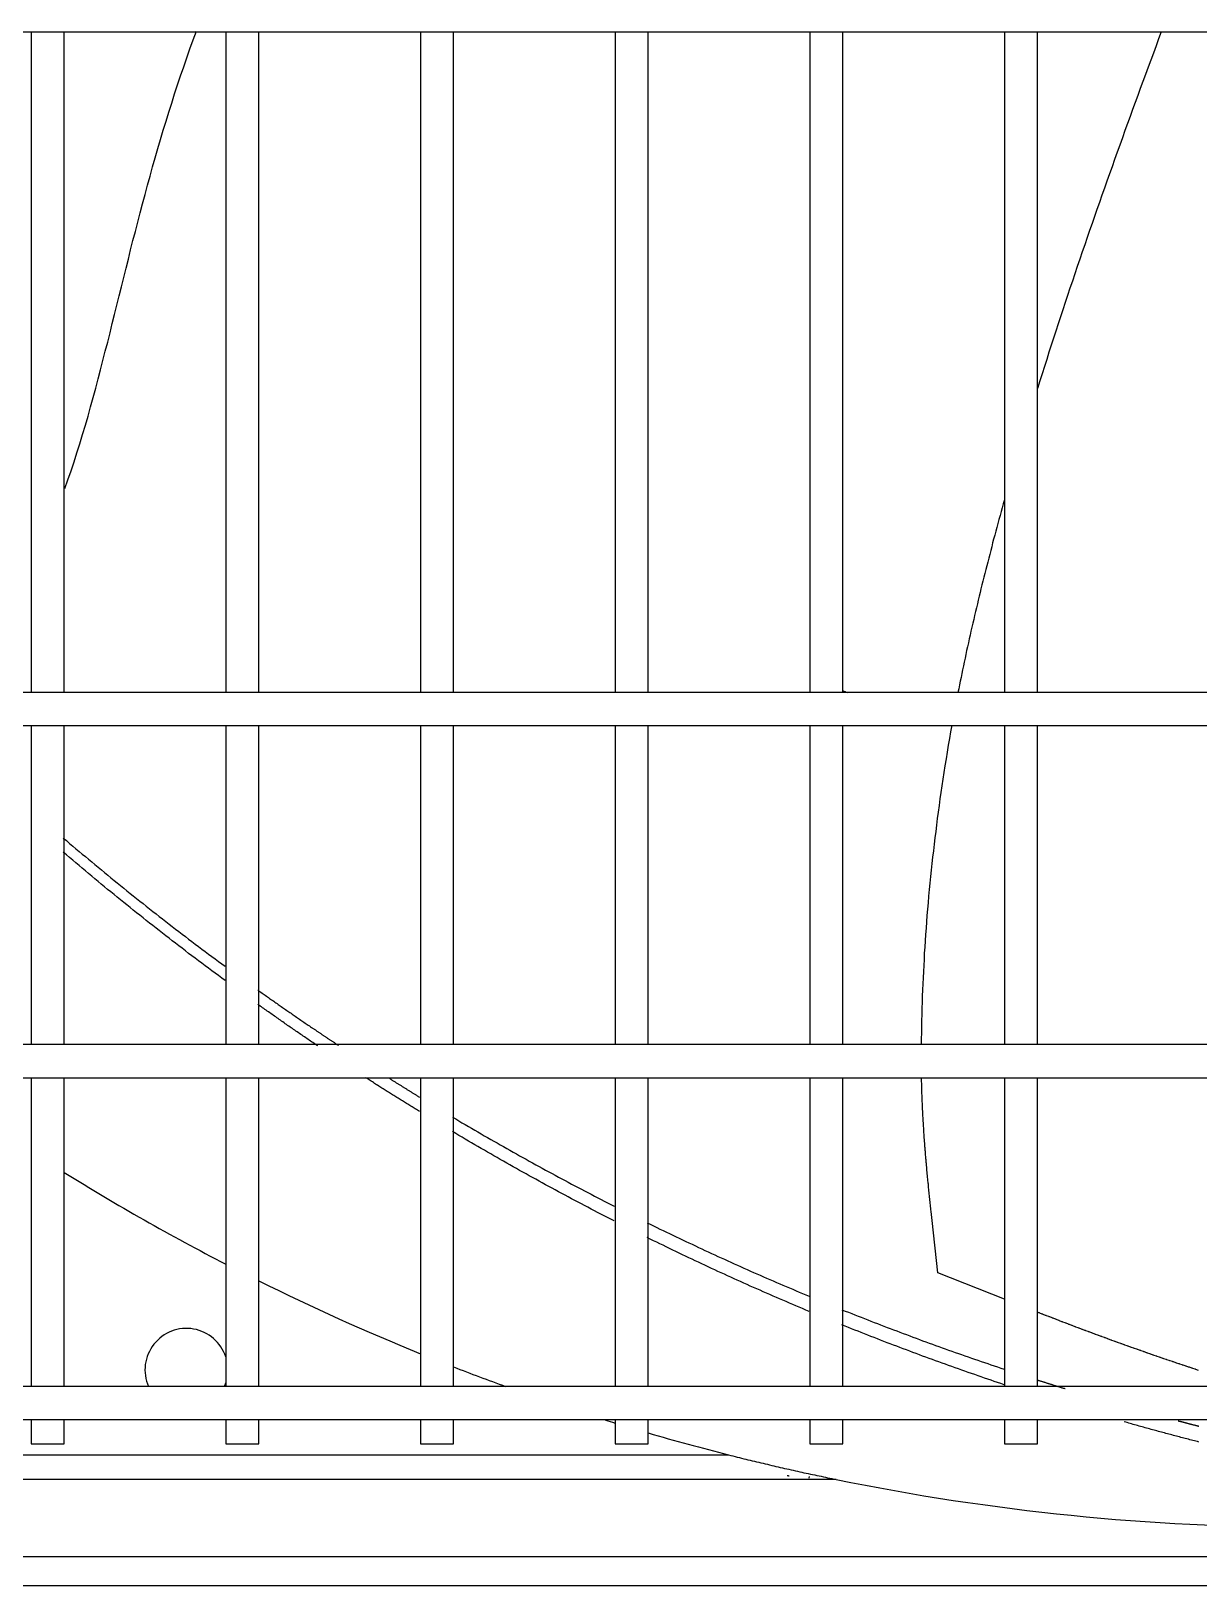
# Model space of a CAD drawing. Header units: millimetres. Extents: x 0 to 504600, y 0 to 118800.
# Drawn here: x 430285.5 to 430426.5, y 47360.3 to 47548 of the extents above; entities that cross this region are included whole.
import ezdxf

# ---------------------------------------------------------------- set-up
doc = ezdxf.new("R2010")
doc.units = ezdxf.units.MM
doc.header["$LTSCALE"] = 200
doc.layers.add('LG-AIRCON', color=240, linetype='Continuous')

# ---------------------------------------------------------------- blocks, each defined once
blk = doc.blocks.new('UXC')
at = {"layer": 'LG-AIRCON', "color": 0}
for p, q in [((-393.71, 211.5), (351.81, 211.5)), ((-269.7, 211.5), (-269.7, 131.76)), ((-265.7, 131.76), (-265.7, 211.5)), ((-246.2, 211.5), (-246.2, 131.76)), ((-242.2, 131.76), (-242.2, 211.5)), ((-222.7, 211.5), (-222.7, 131.76)), ((-218.7, 131.76), (-218.7, 211.5)), ((-199.2, 211.5), (-199.2, 131.76)), ((-195.2, 131.76), (-195.2, 211.5)), ((-175.7, 211.5), (-175.7, 131.76)), ((-171.7, 131.76), (-171.7, 211.5)), ((-152.2, 211.5), (-152.2, 131.76)), ((-148.2, 131.76), (-148.2, 211.5)), ((351.81, 131.75), (-393.71, 131.75)), ((-393.71, 127.75), (351.81, 127.75)), ((-269.7, 127.76), (-269.7, 89.26)), ((-265.7, 89.26), (-265.7, 127.76)), ((-246.2, 127.76), (-246.2, 89.26)), ((-242.2, 89.26), (-242.2, 127.76)), ((-222.7, 127.76), (-222.7, 89.26)), ((-218.7, 89.26), (-218.7, 127.76)), ((-199.2, 127.76), (-199.2, 89.26)), ((-195.2, 89.26), (-195.2, 127.76)), ((-175.7, 127.76), (-175.7, 89.26)), ((-171.7, 89.26), (-171.7, 127.76)), ((-152.2, 127.76), (-152.2, 89.26)), ((-148.2, 89.26), (-148.2, 127.76)), ((267.64, 89.25), (-309.54, 89.25)), ((-309.54, 85.25), (267.64, 85.25)), ((-269.7, 85.26), (-269.7, 48)), ((-265.7, 48), (-265.7, 85.26)), ((-246.2, 85.26), (-246.2, 48)), ((-242.2, 48), (-242.2, 85.26)), ((-222.7, 85.26), (-222.7, 48)), ((-218.7, 48), (-218.7, 85.26)), ((-199.2, 85.26), (-199.2, 48)), ((-195.2, 48), (-195.2, 85.26)), ((-175.7, 85.26), (-175.7, 48)), ((-171.7, 48), (-171.7, 85.26)), ((-152.2, 85.26), (-152.2, 48)), ((-148.2, 48), (-148.2, 85.26)), ((258.31, 48), (-300.21, 48)), ((-300.21, 44), (258.31, 44)), ((-269.7, 44.01), (-269.7, 41.09)), ((-265.7, 41.09), (-265.7, 44.01)), ((-246.2, 44.01), (-246.2, 41.09)), ((-242.2, 41.09), (-242.2, 44.01)), ((-222.7, 44.01), (-222.7, 41.09)), ((-218.7, 41.09), (-218.7, 44.01)), ((-199.2, 44.01), (-199.2, 41.09)), ((-195.2, 41.09), (-195.2, 44.01)), ((-175.7, 44.01), (-175.7, 41.09)), ((-171.7, 41.09), (-171.7, 44.01)), ((-152.2, 44.01), (-152.2, 41.09)), ((-148.2, 41.09), (-148.2, 44.01)), ((-326.13, 39.74), (-185.49, 39.74)), ((-269.7, 41.09), (-265.7, 41.09)), ((-246.2, 41.09), (-242.2, 41.09)), ((-222.7, 41.09), (-218.7, 41.09)), ((-199.2, 41.09), (-195.2, 41.09)), ((-175.7, 41.09), (-171.7, 41.09)), ((-152.2, 41.09), (-148.2, 41.09)), ((-172.5, 36.77), (-326.13, 36.77)), ((-329.98, 27.46), (288.02, 27.46)), ((288.02, 23.93), (-329.98, 23.93))]:
    blk.add_line(p, q, dxfattribs=at)
for points in [[(-265.64, 156.38), (-265.25, 157.43), (-264.88, 158.5), (-264.52, 159.58), (-264.16, 160.67), (-263.82, 161.77), (-263.48, 162.88), (-263.15, 164), (-262.83, 165.12), (-262.51, 166.24), (-262.2, 167.36), (-261.9, 168.48), (-261.6, 169.59), (-261.31, 170.71), (-261.02, 171.83), (-260.74, 172.94), (-260.45, 174.05), (-260.17, 175.16), (-259.9, 176.28), (-259.62, 177.39), (-259.34, 178.5), (-259.07, 179.61), (-258.79, 180.72), (-258.52, 181.84), (-258.24, 182.95), (-257.96, 184.06), (-257.68, 185.18), (-257.4, 186.29), (-257.11, 187.41), (-256.82, 188.52), (-256.53, 189.63), (-256.24, 190.75), (-255.94, 191.86), (-255.64, 192.97), (-255.34, 194.08), (-255.03, 195.19), (-254.71, 196.29), (-254.39, 197.4), (-254.07, 198.5), (-253.74, 199.61), (-253.41, 200.71), (-253.07, 201.81), (-252.72, 202.9), (-252.37, 204), (-252.01, 205.09), (-251.65, 206.18), (-251.28, 207.26), (-250.9, 208.35), (-250.52, 209.43), (-250.13, 210.51), (-249.74, 211.58)], [(-133.25, 211.5), (-133.57, 210.64), (-133.89, 209.79), (-134.2, 208.93), (-134.52, 208.07), (-134.84, 207.21), (-135.16, 206.35), (-135.48, 205.5), (-135.79, 204.65), (-136.1, 203.81), (-136.4, 202.96), (-136.71, 202.12), (-137.02, 201.28), (-137.33, 200.43), (-137.64, 199.57), (-137.95, 198.71), (-138.26, 197.83), (-138.58, 196.95), (-138.89, 196.08), (-139.2, 195.2), (-139.51, 194.34), (-139.82, 193.48), (-140.12, 192.62), (-140.42, 191.77), (-140.72, 190.91), (-141.02, 190.06), (-141.31, 189.21), (-141.61, 188.36), (-141.9, 187.51), (-142.2, 186.66), (-142.49, 185.8), (-142.79, 184.93), (-143.09, 184.06), (-143.39, 183.18), (-143.69, 182.29), (-143.98, 181.41), (-144.28, 180.54), (-144.57, 179.67), (-144.86, 178.81), (-145.14, 177.95), (-145.42, 177.09), (-145.71, 176.23), (-145.99, 175.38), (-146.26, 174.52), (-146.54, 173.67), (-146.82, 172.82), (-147.09, 171.96), (-147.37, 171.09), (-147.64, 170.22), (-147.92, 169.35), (-148.2, 168.46)], [(-152.2, 155.01), (-152.33, 154.53), (-152.46, 154.06), (-152.59, 153.58), (-152.72, 153.1), (-152.85, 152.62), (-152.98, 152.15), (-153.11, 151.68), (-153.24, 151.21), (-153.36, 150.74), (-153.49, 150.27), (-153.61, 149.81), (-153.73, 149.35), (-153.85, 148.88), (-153.97, 148.42), (-154.09, 147.96), (-154.21, 147.5), (-154.33, 147.04), (-154.45, 146.58), (-154.56, 146.12), (-154.68, 145.66), (-154.79, 145.2), (-154.91, 144.74), (-155.02, 144.28), (-155.13, 143.82), (-155.24, 143.36), (-155.35, 142.9), (-155.46, 142.44), (-155.57, 141.98), (-155.68, 141.52), (-155.79, 141.05), (-155.9, 140.58), (-156.01, 140.11), (-156.12, 139.64), (-156.23, 139.17), (-156.33, 138.69), (-156.44, 138.22), (-156.54, 137.75), (-156.65, 137.28), (-156.75, 136.81), (-156.85, 136.34), (-156.95, 135.88), (-157.05, 135.42), (-157.15, 134.96), (-157.24, 134.5), (-157.34, 134.04), (-157.43, 133.58), (-157.52, 133.12), (-157.62, 132.67), (-157.71, 132.21), (-157.8, 131.76)], [(-158.54, 127.79), (-158.69, 126.99), (-158.83, 126.19), (-158.97, 125.38), (-159.1, 124.56), (-159.24, 123.74), (-159.37, 122.92), (-159.5, 122.11), (-159.62, 121.3), (-159.74, 120.49), (-159.86, 119.7), (-159.97, 118.9), (-160.08, 118.11), (-160.19, 117.32), (-160.3, 116.54), (-160.4, 115.76), (-160.49, 114.98), (-160.59, 114.2), (-160.68, 113.43), (-160.77, 112.65), (-160.86, 111.88), (-160.95, 111.1), (-161.03, 110.32), (-161.11, 109.53), (-161.19, 108.75), (-161.26, 107.96), (-161.34, 107.17), (-161.4, 106.38), (-161.47, 105.6), (-161.54, 104.83), (-161.6, 104.06), (-161.65, 103.3), (-161.71, 102.54), (-161.76, 101.79), (-161.81, 101.03), (-161.86, 100.29), (-161.9, 99.54), (-161.94, 98.8), (-161.98, 98.06), (-162.02, 97.32), (-162.05, 96.59), (-162.08, 95.85), (-162.11, 95.12), (-162.13, 94.38), (-162.16, 93.64), (-162.18, 92.9), (-162.19, 92.16), (-162.21, 91.41), (-162.22, 90.68), (-162.23, 89.94), (-162.23, 89.21)], [(-265.81, 114.19), (-265.43, 113.87), (-265.05, 113.54), (-264.67, 113.22), (-264.29, 112.9), (-263.91, 112.58), (-263.52, 112.26), (-263.14, 111.94), (-262.76, 111.62), (-262.38, 111.3), (-261.99, 110.98), (-261.61, 110.66), (-261.22, 110.34), (-260.84, 110.03), (-260.45, 109.71), (-260.07, 109.39), (-259.68, 109.08), (-259.3, 108.76), (-258.91, 108.45), (-258.52, 108.14), (-258.13, 107.82), (-257.74, 107.51), (-257.36, 107.2), (-256.97, 106.89), (-256.58, 106.58), (-256.19, 106.27), (-255.8, 105.96), (-255.4, 105.65), (-255.01, 105.34), (-254.62, 105.03), (-254.23, 104.73), (-253.84, 104.42), (-253.44, 104.12), (-253.05, 103.81), (-252.66, 103.51), (-252.26, 103.2), (-251.87, 102.9), (-251.47, 102.6), (-251.07, 102.29), (-250.68, 101.99), (-250.28, 101.69), (-249.88, 101.39), (-249.49, 101.09), (-249.09, 100.79), (-248.69, 100.49), (-248.29, 100.19), (-247.89, 99.9), (-247.49, 99.6), (-247.09, 99.3), (-246.69, 99.01), (-246.29, 98.71)], [(-246.29, 96.99), (-246.69, 97.28), (-247.09, 97.58), (-247.49, 97.88), (-247.89, 98.17), (-248.29, 98.47), (-248.69, 98.77), (-249.09, 99.07), (-249.49, 99.37), (-249.88, 99.67), (-250.28, 99.97), (-250.68, 100.27), (-251.07, 100.57), (-251.47, 100.88), (-251.87, 101.18), (-252.26, 101.48), (-252.66, 101.79), (-253.05, 102.09), (-253.44, 102.4), (-253.84, 102.7), (-254.23, 103.01), (-254.62, 103.32), (-255.01, 103.62), (-255.41, 103.93), (-255.8, 104.24), (-256.19, 104.55), (-256.58, 104.86), (-256.97, 105.17), (-257.36, 105.48), (-257.75, 105.8), (-258.14, 106.11), (-258.52, 106.42), (-258.91, 106.73), (-259.3, 107.05), (-259.69, 107.36), (-260.07, 107.68), (-260.46, 107.99), (-260.84, 108.31), (-261.23, 108.63), (-261.61, 108.95), (-262, 109.26), (-262.38, 109.58), (-262.76, 109.9), (-263.15, 110.22), (-263.53, 110.54), (-263.91, 110.86), (-264.29, 111.19), (-264.67, 111.51), (-265.05, 111.83), (-265.43, 112.15), (-265.81, 112.48)], [(-242.34, 95.85), (-242.21, 95.76), (-242.08, 95.66), (-241.95, 95.57), (-241.82, 95.48), (-241.69, 95.39), (-241.56, 95.3), (-241.43, 95.21), (-241.3, 95.11), (-241.17, 95.02), (-241.04, 94.93), (-240.92, 94.84), (-240.79, 94.75), (-240.66, 94.66), (-240.53, 94.57), (-240.4, 94.48), (-240.27, 94.39), (-240.14, 94.29), (-240.01, 94.2), (-239.88, 94.11), (-239.75, 94.02), (-239.62, 93.93), (-239.49, 93.84), (-239.36, 93.75), (-239.23, 93.66), (-239.1, 93.57), (-238.97, 93.48), (-238.84, 93.39), (-238.71, 93.3), (-238.58, 93.21), (-238.45, 93.12), (-238.32, 93.03), (-238.19, 92.94), (-238.06, 92.85), (-237.93, 92.76), (-237.8, 92.67), (-237.67, 92.58), (-237.54, 92.49), (-237.41, 92.4), (-237.28, 92.31), (-237.15, 92.22), (-237.02, 92.13), (-236.89, 92.04), (-236.76, 91.95), (-236.62, 91.86), (-236.49, 91.77), (-236.36, 91.68), (-236.23, 91.6), (-236.1, 91.51), (-235.97, 91.42), (-235.84, 91.33)], [(-235.1, 89.09), (-235.24, 89.19), (-235.39, 89.29), (-235.53, 89.39), (-235.68, 89.49), (-235.83, 89.59), (-235.97, 89.69), (-236.12, 89.79), (-236.26, 89.89), (-236.41, 89.98), (-236.55, 90.08), (-236.7, 90.18), (-236.84, 90.28), (-236.99, 90.38), (-237.14, 90.48), (-237.28, 90.58), (-237.43, 90.68), (-237.57, 90.78), (-237.72, 90.88), (-237.86, 90.98), (-238.01, 91.08), (-238.15, 91.18), (-238.3, 91.28), (-238.44, 91.38), (-238.58, 91.48), (-238.73, 91.58), (-238.87, 91.68), (-239.02, 91.78), (-239.16, 91.88), (-239.31, 91.99), (-239.45, 92.09), (-239.6, 92.19), (-239.74, 92.29), (-239.88, 92.39), (-240.03, 92.49), (-240.17, 92.59), (-240.32, 92.69), (-240.46, 92.79), (-240.61, 92.89), (-240.75, 93), (-240.89, 93.1), (-241.04, 93.2), (-241.18, 93.3), (-241.32, 93.4), (-241.47, 93.5), (-241.61, 93.61), (-241.75, 93.71), (-241.9, 93.81), (-242.04, 93.91), (-242.19, 94.01), (-242.33, 94.12)], [(-235.84, 91.33), (-235.77, 91.28), (-235.71, 91.24), (-235.64, 91.2), (-235.58, 91.15), (-235.51, 91.11), (-235.45, 91.06), (-235.38, 91.02), (-235.32, 90.98), (-235.25, 90.93), (-235.19, 90.89), (-235.12, 90.84), (-235.06, 90.8), (-234.99, 90.76), (-234.93, 90.71), (-234.86, 90.67), (-234.8, 90.62), (-234.73, 90.58), (-234.66, 90.54), (-234.6, 90.49), (-234.53, 90.45), (-234.47, 90.4), (-234.4, 90.36), (-234.34, 90.32), (-234.27, 90.27), (-234.21, 90.23), (-234.14, 90.18), (-234.08, 90.14), (-234.01, 90.1), (-233.95, 90.05), (-233.88, 90.01), (-233.81, 89.97), (-233.75, 89.92), (-233.68, 89.88), (-233.62, 89.83), (-233.55, 89.79), (-233.49, 89.75), (-233.42, 89.7), (-233.36, 89.66), (-233.29, 89.62), (-233.22, 89.57), (-233.16, 89.53), (-233.09, 89.49), (-233.03, 89.44), (-232.96, 89.4), (-232.9, 89.36), (-232.83, 89.31), (-232.77, 89.27), (-232.7, 89.22), (-232.63, 89.18), (-232.57, 89.14)], [(-222.8, 81.17), (-222.93, 81.25), (-223.06, 81.33), (-223.19, 81.41), (-223.32, 81.49), (-223.45, 81.57), (-223.58, 81.65), (-223.71, 81.73), (-223.84, 81.81), (-223.97, 81.89), (-224.1, 81.97), (-224.23, 82.05), (-224.36, 82.13), (-224.49, 82.22), (-224.62, 82.3), (-224.75, 82.38), (-224.88, 82.46), (-225.01, 82.54), (-225.14, 82.62), (-225.27, 82.7), (-225.4, 82.78), (-225.53, 82.86), (-225.66, 82.95), (-225.79, 83.03), (-225.92, 83.11), (-226.05, 83.19), (-226.18, 83.27), (-226.31, 83.35), (-226.44, 83.43), (-226.57, 83.52), (-226.7, 83.6), (-226.82, 83.68), (-226.95, 83.76), (-227.08, 83.84), (-227.21, 83.93), (-227.34, 84.01), (-227.47, 84.09), (-227.6, 84.17), (-227.73, 84.25), (-227.86, 84.34), (-227.98, 84.42), (-228.11, 84.5), (-228.24, 84.58), (-228.37, 84.67), (-228.5, 84.75), (-228.63, 84.83), (-228.76, 84.91), (-228.88, 85), (-229.01, 85.08), (-229.14, 85.16), (-229.27, 85.24)], [(-226.41, 85.16), (-226.33, 85.11), (-226.26, 85.07), (-226.19, 85.02), (-226.12, 84.98), (-226.05, 84.93), (-225.98, 84.89), (-225.9, 84.84), (-225.83, 84.8), (-225.76, 84.75), (-225.69, 84.71), (-225.62, 84.66), (-225.54, 84.62), (-225.47, 84.57), (-225.4, 84.52), (-225.33, 84.48), (-225.26, 84.43), (-225.18, 84.39), (-225.11, 84.35), (-225.04, 84.3), (-224.97, 84.26), (-224.9, 84.21), (-224.82, 84.17), (-224.75, 84.12), (-224.68, 84.08), (-224.61, 84.03), (-224.54, 83.99), (-224.46, 83.94), (-224.39, 83.9), (-224.32, 83.85), (-224.25, 83.81), (-224.18, 83.76), (-224.1, 83.72), (-224.03, 83.67), (-223.96, 83.63), (-223.89, 83.58), (-223.81, 83.54), (-223.74, 83.49), (-223.67, 83.45), (-223.6, 83.4), (-223.53, 83.36), (-223.45, 83.32), (-223.38, 83.27), (-223.31, 83.23), (-223.24, 83.18), (-223.16, 83.14), (-223.09, 83.09), (-223.02, 83.05), (-222.95, 83), (-222.88, 82.96), (-222.8, 82.92)], [(-218.82, 80.51), (-218.44, 80.29), (-218.06, 80.06), (-217.68, 79.83), (-217.29, 79.61), (-216.91, 79.38), (-216.53, 79.16), (-216.14, 78.93), (-215.76, 78.71), (-215.37, 78.49), (-214.99, 78.26), (-214.6, 78.04), (-214.21, 77.82), (-213.83, 77.6), (-213.44, 77.38), (-213.05, 77.16), (-212.67, 76.94), (-212.28, 76.72), (-211.89, 76.5), (-211.5, 76.28), (-211.11, 76.06), (-210.72, 75.85), (-210.33, 75.63), (-209.94, 75.41), (-209.55, 75.2), (-209.16, 74.98), (-208.77, 74.76), (-208.38, 74.55), (-207.99, 74.34), (-207.6, 74.12), (-207.2, 73.91), (-206.81, 73.7), (-206.42, 73.48), (-206.02, 73.27), (-205.63, 73.06), (-205.24, 72.85), (-204.84, 72.64), (-204.45, 72.43), (-204.05, 72.22), (-203.66, 72.01), (-203.26, 71.81), (-202.87, 71.6), (-202.47, 71.39), (-202.08, 71.19), (-201.68, 70.98), (-201.29, 70.77), (-200.89, 70.57), (-200.5, 70.37), (-200.1, 70.16), (-199.7, 69.96), (-199.31, 69.76)], [(-199.32, 67.98), (-199.71, 68.18), (-200.11, 68.38), (-200.5, 68.59), (-200.9, 68.79), (-201.3, 69), (-201.69, 69.2), (-202.09, 69.41), (-202.48, 69.62), (-202.87, 69.82), (-203.27, 70.03), (-203.66, 70.24), (-204.06, 70.45), (-204.45, 70.66), (-204.84, 70.87), (-205.24, 71.08), (-205.63, 71.29), (-206.02, 71.5), (-206.42, 71.71), (-206.81, 71.92), (-207.2, 72.14), (-207.59, 72.35), (-207.99, 72.57), (-208.38, 72.78), (-208.77, 73), (-209.16, 73.21), (-209.55, 73.43), (-209.94, 73.64), (-210.33, 73.86), (-210.72, 74.08), (-211.11, 74.3), (-211.5, 74.52), (-211.89, 74.73), (-212.27, 74.95), (-212.66, 75.17), (-213.05, 75.39), (-213.44, 75.62), (-213.82, 75.84), (-214.21, 76.06), (-214.6, 76.28), (-214.98, 76.5), (-215.37, 76.73), (-215.75, 76.95), (-216.14, 77.17), (-216.52, 77.4), (-216.9, 77.62), (-217.29, 77.85), (-217.67, 78.08), (-218.05, 78.3), (-218.44, 78.53), (-218.82, 78.76)], [(-195.32, 67.76), (-194.94, 67.57), (-194.55, 67.38), (-194.16, 67.19), (-193.78, 67), (-193.39, 66.82), (-193, 66.63), (-192.61, 66.44), (-192.22, 66.26), (-191.84, 66.07), (-191.45, 65.88), (-191.06, 65.7), (-190.67, 65.51), (-190.28, 65.33), (-189.89, 65.15), (-189.5, 64.96), (-189.12, 64.78), (-188.73, 64.6), (-188.34, 64.42), (-187.95, 64.24), (-187.56, 64.06), (-187.17, 63.88), (-186.78, 63.7), (-186.38, 63.52), (-185.99, 63.34), (-185.6, 63.16), (-185.21, 62.99), (-184.82, 62.81), (-184.43, 62.63), (-184.04, 62.46), (-183.65, 62.28), (-183.25, 62.11), (-182.86, 61.93), (-182.47, 61.76), (-182.08, 61.59), (-181.68, 61.41), (-181.29, 61.24), (-180.9, 61.07), (-180.51, 60.9), (-180.11, 60.73), (-179.72, 60.56), (-179.32, 60.39), (-178.93, 60.22), (-178.54, 60.05), (-178.14, 59.88), (-177.75, 59.72), (-177.35, 59.55), (-176.96, 59.38), (-176.56, 59.22), (-176.17, 59.05), (-175.77, 58.89)], [(-175.78, 57.06), (-176.17, 57.22), (-176.57, 57.39), (-176.96, 57.56), (-177.36, 57.73), (-177.75, 57.89), (-178.15, 58.06), (-178.54, 58.23), (-178.93, 58.4), (-179.33, 58.57), (-179.72, 58.74), (-180.12, 58.91), (-180.51, 59.08), (-180.9, 59.25), (-181.3, 59.43), (-181.69, 59.6), (-182.08, 59.77), (-182.47, 59.95), (-182.87, 60.12), (-183.26, 60.3), (-183.65, 60.47), (-184.04, 60.65), (-184.44, 60.82), (-184.83, 61), (-185.22, 61.18), (-185.61, 61.36), (-186, 61.54), (-186.39, 61.71), (-186.78, 61.89), (-187.17, 62.07), (-187.56, 62.25), (-187.95, 62.44), (-188.34, 62.62), (-188.73, 62.8), (-189.12, 62.98), (-189.51, 63.17), (-189.9, 63.35), (-190.29, 63.53), (-190.68, 63.72), (-191.07, 63.9), (-191.46, 64.09), (-191.85, 64.28), (-192.23, 64.46), (-192.62, 64.65), (-193.01, 64.84), (-193.4, 65.03), (-193.79, 65.22), (-194.17, 65.4), (-194.56, 65.59), (-194.95, 65.79), (-195.33, 65.98)], [(-171.8, 57.26), (-171.41, 57.1), (-171.02, 56.95), (-170.63, 56.8), (-170.25, 56.64), (-169.86, 56.49), (-169.47, 56.34), (-169.08, 56.18), (-168.69, 56.03), (-168.31, 55.88), (-167.92, 55.73), (-167.53, 55.58), (-167.14, 55.43), (-166.75, 55.28), (-166.36, 55.13), (-165.97, 54.98), (-165.58, 54.83), (-165.19, 54.69), (-164.8, 54.54), (-164.41, 54.39), (-164.02, 54.25), (-163.63, 54.1), (-163.24, 53.96), (-162.85, 53.81), (-162.46, 53.67), (-162.07, 53.52), (-161.68, 53.38), (-161.28, 53.24), (-160.89, 53.1), (-160.5, 52.95), (-160.11, 52.81), (-159.72, 52.67), (-159.33, 52.53), (-158.93, 52.39), (-158.54, 52.25), (-158.15, 52.11), (-157.75, 51.98), (-157.36, 51.84), (-156.97, 51.7), (-156.57, 51.56), (-156.18, 51.43), (-155.79, 51.29), (-155.39, 51.16), (-155, 51.02), (-154.6, 50.89), (-154.21, 50.75), (-153.82, 50.62), (-153.42, 50.49), (-153.03, 50.35), (-152.63, 50.22), (-152.24, 50.09)], [(-152.22, 48.21), (-152.62, 48.35), (-153.02, 48.48), (-153.41, 48.61), (-153.81, 48.75), (-154.2, 48.88), (-154.6, 49.01), (-154.99, 49.15), (-155.38, 49.29), (-155.78, 49.42), (-156.17, 49.56), (-156.57, 49.7), (-156.96, 49.83), (-157.35, 49.97), (-157.75, 50.11), (-158.14, 50.25), (-158.53, 50.39), (-158.93, 50.53), (-159.32, 50.67), (-159.71, 50.81), (-160.11, 50.95), (-160.5, 51.1), (-160.89, 51.24), (-161.28, 51.38), (-161.67, 51.52), (-162.07, 51.67), (-162.46, 51.81), (-162.85, 51.96), (-163.24, 52.1), (-163.63, 52.25), (-164.02, 52.4), (-164.41, 52.54), (-164.8, 52.69), (-165.19, 52.84), (-165.58, 52.99), (-165.97, 53.14), (-166.36, 53.28), (-166.75, 53.43), (-167.14, 53.58), (-167.53, 53.74), (-167.92, 53.89), (-168.31, 54.04), (-168.7, 54.19), (-169.09, 54.34), (-169.48, 54.5), (-169.86, 54.65), (-170.25, 54.8), (-170.64, 54.96), (-171.03, 55.11), (-171.42, 55.27), (-171.8, 55.43)], [(-148.27, 48.8), (-148.2, 48.78), (-148.13, 48.76), (-148.06, 48.73), (-147.99, 48.71), (-147.92, 48.69), (-147.86, 48.67), (-147.79, 48.65), (-147.72, 48.63), (-147.65, 48.6), (-147.58, 48.58), (-147.51, 48.56), (-147.44, 48.54), (-147.38, 48.52), (-147.31, 48.5), (-147.24, 48.47), (-147.17, 48.45), (-147.1, 48.43), (-147.03, 48.41), (-146.96, 48.39), (-146.9, 48.37), (-146.83, 48.34), (-146.76, 48.32), (-146.69, 48.3), (-146.62, 48.28), (-146.55, 48.26), (-146.48, 48.24), (-146.42, 48.22), (-146.35, 48.19), (-146.28, 48.17), (-146.21, 48.15), (-146.14, 48.13), (-146.07, 48.11), (-146, 48.09), (-145.94, 48.07), (-145.87, 48.04), (-145.8, 48.02), (-145.73, 48), (-145.66, 47.98), (-145.59, 47.96), (-145.52, 47.94), (-145.46, 47.92), (-145.39, 47.9), (-145.32, 47.87), (-145.25, 47.85), (-145.18, 47.83), (-145.11, 47.81), (-145.04, 47.79), (-144.97, 47.77), (-144.91, 47.75), (-144.84, 47.73)], [(-128.72, 41.29), (-128.9, 41.34), (-129.08, 41.38), (-129.26, 41.43), (-129.44, 41.48), (-129.62, 41.52), (-129.8, 41.57), (-129.98, 41.62), (-130.16, 41.66), (-130.35, 41.71), (-130.53, 41.76), (-130.71, 41.81), (-130.89, 41.85), (-131.07, 41.9), (-131.25, 41.95), (-131.43, 42), (-131.61, 42.04), (-131.79, 42.09), (-131.97, 42.14), (-132.15, 42.19), (-132.33, 42.24), (-132.51, 42.28), (-132.69, 42.33), (-132.87, 42.38), (-133.05, 42.43), (-133.23, 42.48), (-133.41, 42.53), (-133.59, 42.58), (-133.77, 42.63), (-133.95, 42.68), (-134.13, 42.72), (-134.31, 42.77), (-134.49, 42.82), (-134.67, 42.87), (-134.85, 42.92), (-135.03, 42.97), (-135.21, 43.02), (-135.39, 43.07), (-135.57, 43.12), (-135.75, 43.17), (-135.93, 43.22), (-136.11, 43.27), (-136.29, 43.32), (-136.47, 43.37), (-136.65, 43.42), (-136.83, 43.47), (-137.01, 43.52), (-137.19, 43.58), (-137.37, 43.63), (-137.55, 43.68), (-137.73, 43.73)], [(-131.22, 43.85), (-131.17, 43.84), (-131.12, 43.82), (-131.07, 43.81), (-131.02, 43.8), (-130.97, 43.79), (-130.92, 43.77), (-130.87, 43.76), (-130.82, 43.75), (-130.77, 43.73), (-130.72, 43.72), (-130.67, 43.71), (-130.62, 43.69), (-130.57, 43.68), (-130.52, 43.67), (-130.47, 43.66), (-130.42, 43.64), (-130.37, 43.63), (-130.32, 43.62), (-130.27, 43.6), (-130.22, 43.59), (-130.17, 43.58), (-130.12, 43.56), (-130.07, 43.55), (-130.02, 43.54), (-129.97, 43.53), (-129.92, 43.51), (-129.87, 43.5), (-129.82, 43.49), (-129.77, 43.47), (-129.72, 43.46), (-129.67, 43.45), (-129.62, 43.44), (-129.57, 43.42), (-129.52, 43.41), (-129.47, 43.4), (-129.42, 43.38), (-129.37, 43.37), (-129.32, 43.36), (-129.27, 43.35), (-129.22, 43.33), (-129.17, 43.32), (-129.12, 43.31), (-129.07, 43.29), (-129.02, 43.28), (-128.97, 43.27), (-128.92, 43.26), (-128.87, 43.24), (-128.82, 43.23), (-128.77, 43.22), (-128.72, 43.21)], [(-185.49, 39.74), (-185.23, 39.67), (-184.97, 39.61), (-184.71, 39.54), (-184.45, 39.48), (-184.19, 39.41), (-183.93, 39.35), (-183.67, 39.28), (-183.41, 39.22), (-183.15, 39.16), (-182.89, 39.09), (-182.63, 39.03), (-182.37, 38.97), (-182.11, 38.9), (-181.85, 38.84), (-181.59, 38.78), (-181.33, 38.72), (-181.07, 38.66), (-180.81, 38.6), (-180.55, 38.53), (-180.29, 38.47), (-180.03, 38.41), (-179.77, 38.35), (-179.51, 38.29), (-179.25, 38.23), (-178.99, 38.17), (-178.73, 38.11), (-178.47, 38.05), (-178.21, 38), (-177.95, 37.94), (-177.69, 37.88), (-177.43, 37.82), (-177.17, 37.76), (-176.91, 37.71), (-176.65, 37.65), (-176.39, 37.59), (-176.13, 37.53), (-175.87, 37.48), (-175.61, 37.42), (-175.35, 37.37), (-175.09, 37.31), (-174.83, 37.26), (-174.57, 37.2), (-174.31, 37.15), (-174.05, 37.09), (-173.8, 37.04), (-173.54, 36.98), (-173.28, 36.93), (-173.02, 36.88), (-172.76, 36.82), (-172.5, 36.77)], [(-178.17, 37.17), (-178.17, 37.17), (-178.18, 37.17), (-178.18, 37.17), (-178.19, 37.17), (-178.19, 37.17), (-178.2, 37.17), (-178.2, 37.17), (-178.21, 37.18), (-178.21, 37.18), (-178.22, 37.18), (-178.22, 37.18), (-178.22, 37.18), (-178.23, 37.18), (-178.23, 37.18), (-178.24, 37.18), (-178.24, 37.18), (-178.25, 37.19), (-178.25, 37.19), (-178.26, 37.19), (-178.26, 37.19), (-178.27, 37.19), (-178.27, 37.19), (-178.28, 37.19), (-178.28, 37.19), (-178.29, 37.19), (-178.29, 37.19), (-178.29, 37.2), (-178.3, 37.2), (-178.3, 37.2), (-178.31, 37.2), (-178.31, 37.2), (-178.32, 37.2), (-178.32, 37.2), (-178.33, 37.2), (-178.33, 37.2), (-178.34, 37.2), (-178.34, 37.21), (-178.35, 37.21), (-178.35, 37.21), (-178.35, 37.21), (-178.36, 37.21), (-178.36, 37.21), (-178.37, 37.21), (-178.37, 37.21), (-178.38, 37.21), (-178.38, 37.22), (-178.39, 37.22), (-178.39, 37.22), (-178.4, 37.22), (-178.4, 37.22)], [(-175.77, 36.93), (-175.73, 37.13)]]:
    blk.add_lwpolyline(points, dxfattribs=at)
for points in [[(-152.2, 58.54), (-160.25, 61.72), (-160.92, 68.03, 0.00006), (-160.92, 68.05), (-160.95, 68.36, -0.00016), (-160.96, 68.43), (-160.99, 68.7, -0.000193), (-161, 68.78), (-161.03, 69.06, 0.000066), (-161.03, 69.09), (-161.06, 69.41, 0.000101), (-161.07, 69.45), (-161.1, 69.78, -0.000092), (-161.11, 69.82), (-161.14, 70.14, -0.000196), (-161.15, 70.22), (-161.18, 70.51, -0.000209), (-161.19, 70.6), (-161.22, 70.9, -0.000178), (-161.23, 70.97), (-161.26, 71.29, -0.000118), (-161.26, 71.33), (-161.3, 71.67, -0.000171), (-161.3, 71.74), (-161.34, 72.05, -0.000299), (-161.35, 72.17), (-161.37, 72.43, -0.000423), (-161.39, 72.6), (-161.42, 72.84, -0.000436), (-161.43, 73.01), (-161.46, 73.26, -0.000387), (-161.47, 73.41), (-161.5, 73.68, -0.000366), (-161.51, 73.82), (-161.54, 74.1, -0.000371), (-161.55, 74.24), (-161.57, 74.51, -0.000446), (-161.59, 74.69), (-161.61, 74.92, -0.00055), (-161.63, 75.14), (-161.65, 75.34, -0.000642), (-161.67, 75.59), (-161.69, 75.77, -0.000677), (-161.71, 76.04), (-161.72, 76.21, -0.000682), (-161.74, 76.48), (-161.76, 76.66, -0.000642), (-161.78, 76.92), (-161.79, 77.11, -0.000616), (-161.81, 77.36), (-161.83, 77.56, -0.000667), (-161.85, 77.82), (-161.86, 78, -0.000732), (-161.88, 78.29), (-161.89, 78.44, -0.000784), (-161.91, 78.76), (-161.92, 78.9, -0.000807), (-161.94, 79.22), (-161.95, 79.36, -0.000822), (-161.97, 79.69), (-161.98, 79.83, -0.000829), (-162, 80.16), (-162.01, 80.29, -0.000835), (-162.03, 80.63), (-162.03, 80.76, -0.000836), (-162.05, 81.1), (-162.06, 81.24, -0.000829), (-162.07, 81.57), (-162.08, 81.71, -0.000844), (-162.1, 82.04), (-162.1, 82.18, -0.000884), (-162.12, 82.53), (-162.12, 82.65, -0.00088), (-162.13, 83.01), (-162.14, 83.15, -0.000831), (-162.15, 83.48), (-162.16, 83.64, -0.000784), (-162.17, 83.95), (-162.17, 84.12, -0.000792), (-162.18, 84.43), (-162.18, 84.59, -0.000839), (-162.19, 84.93), (-162.2, 85.25)], [(-128.74, 49.94), (-129.07, 50.05, -0.00029), (-129.18, 50.09), (-129.46, 50.18, -0.000291), (-129.57, 50.21), (-129.85, 50.31, -0.000291), (-129.96, 50.34), (-130.24, 50.43, -0.000291), (-130.35, 50.47), (-130.62, 50.56, -0.000292), (-130.73, 50.6), (-131.01, 50.69, -0.000292), (-131.12, 50.73), (-131.4, 50.82, -0.000292), (-131.51, 50.86), (-131.79, 50.96, -0.000293), (-131.9, 50.99), (-132.18, 51.09, -0.000293), (-132.29, 51.12), (-132.57, 51.22, -0.000293), (-132.68, 51.26), (-132.95, 51.35, -0.000293), (-133.07, 51.39), (-133.34, 51.49, -0.000294), (-133.45, 51.52), (-133.73, 51.62, -0.000294), (-133.84, 51.66), (-134.12, 51.75, -0.000294), (-134.23, 51.79), (-134.51, 51.89, -0.000295), (-134.62, 51.93), (-134.9, 52.03, -0.000295), (-135.02, 52.06), (-135.29, 52.16, -0.000295), (-135.41, 52.2), (-135.68, 52.3, -0.000296), (-135.8, 52.34), (-136.08, 52.44, -0.000296), (-136.19, 52.48), (-136.47, 52.58, -0.000296), (-136.58, 52.61), (-136.86, 52.71, -0.000296), (-136.97, 52.75), (-137.25, 52.85, -0.000297), (-137.36, 52.89), (-137.64, 52.99, -0.000297), (-137.75, 53.03), (-138.03, 53.13, -0.000297), (-138.15, 53.17), (-138.43, 53.28, -0.000298), (-138.54, 53.32), (-138.82, 53.42, -0.000298), (-138.93, 53.46), (-139.21, 53.56, -0.000298), (-139.32, 53.6), (-139.61, 53.7, -0.000299), (-139.72, 53.74), (-140, 53.85, -0.000299), (-140.11, 53.89), (-140.39, 53.99, -0.000299), (-140.5, 54.03), (-140.79, 54.14, -0.0003), (-140.9, 54.18), (-141.18, 54.28, -0.0003), (-141.29, 54.32), (-141.57, 54.43, -0.0003), (-141.69, 54.47), (-141.97, 54.57, -0.0003), (-142.08, 54.62), (-142.36, 54.72, -0.000301), (-142.48, 54.76), (-142.76, 54.87, -0.000301), (-142.87, 54.91), (-143.15, 55.02, -0.000301), (-143.27, 55.06), (-143.55, 55.17, -0.000302), (-143.66, 55.21), (-143.94, 55.32, -0.000302), (-144.06, 55.36), (-144.34, 55.47, -0.000302), (-144.45, 55.51), (-144.73, 55.62, -0.000303), (-144.85, 55.66), (-145.13, 55.77, -0.000303), (-145.24, 55.81), (-145.53, 55.92, -0.000303), (-145.64, 55.97), (-145.92, 56.08, -0.000304), (-146.04, 56.12), (-146.32, 56.23, -0.000304), (-146.43, 56.27), (-146.72, 56.38, -0.000304), (-146.83, 56.43), (-147.11, 56.54, -0.000305), (-147.23, 56.58), (-147.51, 56.69, -0.000305), (-147.62, 56.74), (-147.91, 56.85, -0.000305), (-148.02, 56.9), (-148.2, 56.97)]]:
    blk.add_lwpolyline(points, format="xyb", dxfattribs=at)
for centre, radius, start, end in [((-167.15, 142), 11, 245.5705, 248.7149), ((-115.45, 316), 285, 238.1839, 242.6912), ((-115.45, 316), 285, 243.5934, 247.8936), ((-250.95, 50), 5, 18.1969, 203.5688), ((-115.45, 316), 285, 248.7591, 250.11), ((-250.95, 50), 5, 336.4257, 341.8033), ((-115.45, 316), 285, 252.6697, 252.9101), ((-115.45, 316), 285, 253.7495, 255.7741), ((-115.45, 316), 285, 258.4513, 270)]:
    blk.add_arc(centre, radius, start, end, dxfattribs=at)

msp = doc.modelspace()

# ---------------------------------------------------------------- block references
at = {"layer": 'LG-AIRCON', "color": 240}
msp.add_blockref('UXC', (430555.17, 47336.42), dxfattribs=at)

doc.saveas('drawing.dxf')
